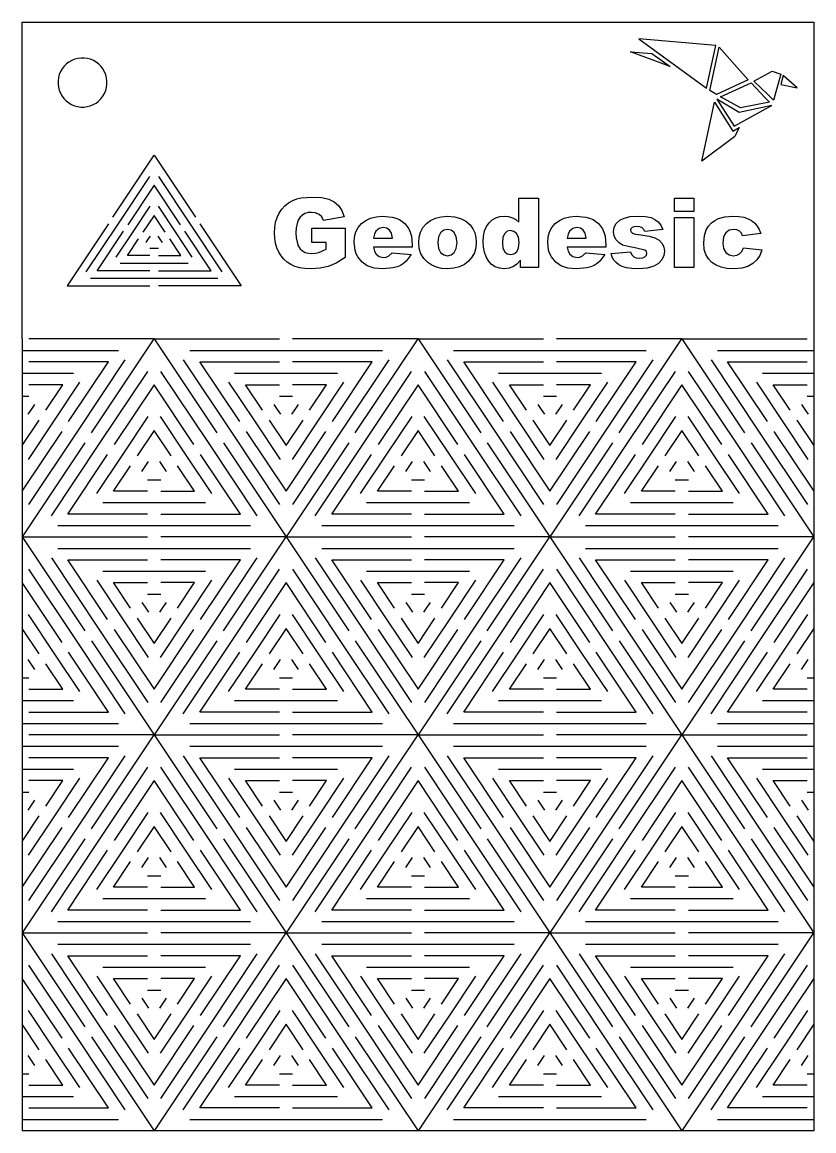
# Model space of a CAD drawing. Extents: x -52 to 52, y -73 to 73.
import ezdxf

# ---------------------------------------------------------------- set-up
doc = ezdxf.new("R2010")
doc.units = 0
doc.layers.get('0').update_dxf_attribs({"linetype": 'CONTINUOUS'})

msp = doc.modelspace()

# ---------------------------------------------------------------- linework, layer by layer
for p, q in [((-52.47, 31.48), (-52.47, 73.46)), ((-52.47, 73.46), (52.47, 73.46)), ((52.47, 73.46), (52.47, 29.97)), ((39.47, 70.36), (29.27, 71.24)), ((29.27, 71.24), (38.26, 64.71)), ((33.45, 67.61), (28.16, 69.53)), ((28.16, 69.53), (30.98, 69.29)), ((30.98, 69.29), (33.45, 67.61)), ((38.26, 64.71), (39.47, 70.36)), ((38.67, 64.41), (39.92, 70.14)), ((39.92, 70.14), (42.3, 67.46)), ((-46.91, 67.62), (-47.17, 67.28)), ((-46.61, 67.92), (-46.91, 67.62)), ((-46.27, 68.17), (-46.61, 67.92)), ((-45.9, 68.38), (-46.27, 68.17)), ((-45.5, 68.54), (-45.9, 68.38)), ((-45.09, 68.65), (-45.5, 68.54)), ((-44.67, 68.71), (-45.09, 68.65)), ((-44.25, 68.7), (-44.67, 68.71)), ((-43.83, 68.65), (-44.25, 68.7)), ((-43.42, 68.54), (-43.83, 68.65)), ((-43.02, 68.37), (-43.42, 68.54)), ((-42.66, 68.16), (-43.02, 68.37)), ((-42.32, 67.9), (-42.66, 68.16)), ((-42.02, 67.59), (-42.32, 67.9)), ((-41.76, 67.26), (-42.02, 67.59)), ((-47.55, 66.52), (-47.66, 66.11)), ((-47.38, 66.91), (-47.55, 66.52)), ((-47.17, 67.28), (-47.38, 66.91)), ((-41.55, 66.89), (-41.76, 67.26)), ((-41.39, 66.49), (-41.55, 66.89)), ((-41.28, 66.08), (-41.39, 66.49)), ((42.3, 67.46), (43.76, 65.81)), ((44.53, 65.66), (46.95, 66.96)), ((46.95, 66.96), (48.12, 66.58)), ((48.12, 66.58), (47.13, 63.13)), ((48.42, 66.39), (48.12, 65.22)), ((50.27, 64.75), (48.42, 66.39)), ((-47.66, 66.11), (-47.72, 65.69)), ((-47.72, 65.69), (-47.72, 65.26)), ((-47.72, 65.26), (-47.66, 64.84)), ((-47.66, 64.84), (-47.56, 64.43)), ((-41.4, 64.4), (-41.29, 64.81)), ((-41.29, 64.81), (-41.23, 65.24)), ((-41.23, 65.66), (-41.28, 66.08)), ((-41.23, 65.24), (-41.23, 65.66)), ((43.76, 65.81), (39.56, 63.88)), ((40.11, 63.55), (44.17, 65.43)), ((44.17, 65.43), (46.02, 63.44)), ((46.36, 63.87), (44.53, 65.66)), ((48.12, 65.22), (50.27, 64.75)), ((-47.56, 64.43), (-47.39, 64.04)), ((-47.39, 64.04), (-47.18, 63.67)), ((-47.18, 63.67), (-46.93, 63.33)), ((-46.93, 63.33), (-46.63, 63.03)), ((-42.34, 63.01), (-42.04, 63.31)), ((-42.04, 63.31), (-41.78, 63.65)), ((-41.78, 63.65), (-41.56, 64.01)), ((-41.56, 64.01), (-41.4, 64.4)), ((39.56, 63.88), (38.67, 64.41)), ((42.57, 61.48), (39.6, 63.24)), ((39.6, 63.24), (41.9, 59.67)), ((42.76, 62.1), (40.11, 63.55)), ((46.02, 63.44), (46.6, 62.87)), ((47.13, 63.13), (46.36, 63.87)), ((-46.63, 63.03), (-46.29, 62.77)), ((-46.29, 62.77), (-45.92, 62.55)), ((-45.92, 62.55), (-45.53, 62.39)), ((-45.53, 62.39), (-45.12, 62.28)), ((-45.12, 62.28), (-44.7, 62.22)), ((-44.7, 62.22), (-44.27, 62.22)), ((-44.27, 62.22), (-43.85, 62.27)), ((-43.85, 62.27), (-43.44, 62.38)), ((-43.44, 62.38), (-43.05, 62.54)), ((-43.05, 62.54), (-42.68, 62.75)), ((-42.68, 62.75), (-42.34, 63.01)), ((37.61, 55.04), (39.32, 62.86)), ((39.32, 62.86), (41.74, 59.03)), ((41.9, 59.67), (46.66, 62.27)), ((46.92, 62.43), (42.57, 61.48)), ((46.6, 62.87), (42.76, 62.1)), ((46.66, 62.27), (46.92, 62.43)), ((41.74, 59.03), (42.56, 59.5)), ((42.56, 59.5), (42.01, 58.29)), ((42.01, 58.29), (37.61, 55.04)), ((-40.46, 47.62), (-34.98, 55.84)), ((-34.98, 55.84), (-29.5, 47.62)), ((-39.75, 46.69), (-35.54, 53.01)), ((-34.42, 53.01), (-30.21, 46.69)), ((-34.98, 51.85), (-38.46, 46.62)), ((-31.5, 46.62), (-34.98, 51.85)), ((-16.59, 49.84), (-16.08, 50.03)), ((-16.08, 50.03), (-15.5, 50.17)), ((-15.5, 50.17), (-14.08, 50.28)), ((-14.08, 50.28), (-12.75, 50.21)), ((-12.75, 50.21), (-11.8, 50.01)), ((-11.8, 50.01), (-11.11, 49.65)), ((13.38, 46.94), (13.38, 50.12)), ((13.38, 50.12), (15.96, 50.12)), ((15.96, 50.12), (15.96, 40.94)), ((34, 50.12), (36.55, 50.12)), ((34, 48.39), (34, 50.12)), ((36.55, 50.12), (36.55, 48.39)), ((-37.75, 45.69), (-35.5, 49.06)), ((-34.46, 49.06), (-32.21, 45.69)), ((-18.41, 48.15), (-18.06, 48.67)), ((-18.06, 48.67), (-17.64, 49.13)), ((-17.64, 49.13), (-17.15, 49.51)), ((-17.15, 49.51), (-16.59, 49.84)), ((-11.11, 49.65), (-10.55, 49.15)), ((-10.55, 49.15), (-10.11, 48.49)), ((-10.11, 48.49), (-9.8, 47.68)), ((-34.98, 47.85), (-36.46, 45.62)), ((-33.5, 45.62), (-34.98, 47.85)), ((-18.87, 46.94), (-18.68, 47.57)), ((-18.68, 47.57), (-18.41, 48.15)), ((-15.87, 47.24), (-16.04, 46.78)), ((-15.63, 47.62), (-15.87, 47.24)), ((-15.33, 47.9), (-15.63, 47.62)), ((-14.98, 48.1), (-15.33, 47.9)), ((-14.58, 48.22), (-14.98, 48.1)), ((-14.14, 48.26), (-14.58, 48.22)), ((-13.57, 48.2), (-14.14, 48.26)), ((-13.11, 47.99), (-13.57, 48.2)), ((-12.76, 47.65), (-13.11, 47.99)), ((-12.54, 47.19), (-12.76, 47.65)), ((-9.8, 47.68), (-12.54, 47.19)), ((-7.48, 46.78), (-6.93, 47.2)), ((-6.93, 47.2), (-6.29, 47.5)), ((-6.29, 47.5), (-5.55, 47.68)), ((-5.55, 47.68), (-4.72, 47.74)), ((-4.72, 47.74), (-3.44, 47.64)), ((-3.44, 47.64), (-2.92, 47.5)), ((-2.92, 47.5), (-2.46, 47.31)), ((-2.46, 47.31), (-1.74, 46.78)), ((1.11, 46.76), (1.67, 47.19)), ((1.67, 47.19), (2.32, 47.5)), ((2.32, 47.5), (3.06, 47.68)), ((3.06, 47.68), (3.89, 47.74)), ((3.89, 47.74), (4.83, 47.67)), ((4.83, 47.67), (5.64, 47.45)), ((5.64, 47.45), (6.34, 47.09)), ((6.34, 47.09), (6.91, 46.59)), ((9.43, 46.87), (9.85, 47.25)), ((9.85, 47.25), (10.33, 47.53)), ((10.33, 47.53), (10.86, 47.69)), ((10.86, 47.69), (11.44, 47.74)), ((11.44, 47.74), (12.01, 47.69)), ((12.01, 47.69), (12.52, 47.54)), ((12.52, 47.54), (12.98, 47.29)), ((12.98, 47.29), (13.38, 46.94)), ((18.19, 46.78), (18.74, 47.2)), ((18.74, 47.2), (19.38, 47.5)), ((19.38, 47.5), (20.12, 47.68)), ((20.12, 47.68), (20.95, 47.74)), ((20.95, 47.74), (22.23, 47.64)), ((22.23, 47.64), (22.75, 47.5)), ((22.75, 47.5), (23.21, 47.31)), ((23.21, 47.31), (23.93, 46.78)), ((26.28, 46.8), (26.74, 47.21)), ((26.74, 47.21), (27.33, 47.51)), ((27.33, 47.51), (28.12, 47.69)), ((28.12, 47.69), (29.13, 47.74)), ((29.13, 47.74), (30.17, 47.7)), ((30.17, 47.7), (30.89, 47.56)), ((30.89, 47.56), (31.41, 47.33)), ((31.41, 47.33), (31.83, 47)), ((36.55, 48.39), (34, 48.39)), ((34, 47.59), (36.55, 47.59)), ((34, 40.94), (34, 47.59)), ((36.55, 47.59), (36.55, 40.94)), ((38.92, 46.85), (39.37, 47.19)), ((39.37, 47.19), (39.84, 47.44)), ((39.84, 47.44), (40.69, 47.67)), ((40.69, 47.67), (41.75, 47.74)), ((41.75, 47.74), (42.51, 47.71)), ((42.51, 47.71), (43.18, 47.6)), ((43.18, 47.6), (43.76, 47.42)), ((43.76, 47.42), (44.23, 47.16)), ((44.23, 47.16), (44.63, 46.84)), ((-41.04, 46.75), (-46.52, 38.53)), ((-43.97, 40.37), (-39.75, 46.69)), ((-42.53, 40.53), (-39.04, 45.75)), ((-40, 42.31), (-37.75, 45.69)), ((-32.21, 45.69), (-29.96, 42.31)), ((-27.44, 40.53), (-30.92, 45.75)), ((-30.21, 46.69), (-25.99, 40.37)), ((-28.92, 46.75), (-23.44, 38.53)), ((-19.03, 45.53), (-18.99, 46.26)), ((-18.99, 46.26), (-18.87, 46.94)), ((-16.15, 46.22), (-16.18, 45.56)), ((-16.18, 45.56), (-16.15, 44.87)), ((-16.04, 46.78), (-16.15, 46.22)), ((-14.06, 44.27), (-14.06, 46.18)), ((-14.06, 46.18), (-9.67, 46.18)), ((-9.67, 46.18), (-9.67, 42.26)), ((-8.42, 45), (-8.23, 45.67)), ((-8.23, 45.67), (-7.92, 46.26)), ((-7.92, 46.26), (-7.48, 46.78)), ((-5.58, 45.75), (-5.77, 45.38)), ((-5.16, 46.11), (-5.58, 45.75)), ((-4.61, 46.23), (-5.16, 46.11)), ((-4.14, 46.15), (-4.61, 46.23)), ((-3.76, 45.92), (-4.14, 46.15)), ((-3.5, 45.49), (-3.76, 45.92)), ((-1.74, 46.78), (-1.21, 46.06)), ((-1.21, 46.06), (-1.02, 45.62)), ((-1.02, 45.62), (-0.88, 45.12)), ((0.15, 44.98), (0.34, 45.64)), ((0.34, 45.64), (0.66, 46.23)), ((0.66, 46.23), (1.11, 46.76)), ((3, 45.56), (2.73, 45.02)), ((3.42, 45.88), (3, 45.56)), ((3.93, 45.99), (3.42, 45.88)), ((4.41, 45.88), (3.93, 45.99)), ((4.81, 45.57), (4.41, 45.88)), ((5.08, 45.03), (4.81, 45.57)), ((6.91, 46.59), (7.27, 46.09)), ((7.27, 46.09), (7.52, 45.54)), ((8.69, 45.12), (8.83, 45.8)), ((8.83, 45.8), (9.08, 46.38)), ((9.08, 46.38), (9.43, 46.87)), ((11.82, 45.75), (11.49, 45.47)), ((12.23, 45.84), (11.82, 45.75)), ((12.69, 45.74), (12.23, 45.84)), ((13.07, 45.45), (12.69, 45.74)), ((17.25, 45), (17.44, 45.67)), ((17.44, 45.67), (17.75, 46.26)), ((17.75, 46.26), (18.19, 46.78)), ((20.09, 45.75), (19.9, 45.38)), ((20.51, 46.11), (20.09, 45.75)), ((21.06, 46.23), (20.51, 46.11)), ((21.53, 46.15), (21.06, 46.23)), ((21.91, 45.92), (21.53, 46.15)), ((22.17, 45.49), (21.91, 45.92)), ((23.93, 46.78), (24.46, 46.06)), ((24.46, 46.06), (24.65, 45.62)), ((24.65, 45.62), (24.79, 45.12)), ((25.9, 45.67), (25.99, 46.28)), ((25.99, 45.1), (25.9, 45.67)), ((25.99, 46.28), (26.28, 46.8)), ((28.23, 46.07), (28.18, 45.87)), ((28.18, 45.87), (28.24, 45.66)), ((28.38, 46.24), (28.23, 46.07)), ((28.24, 45.66), (28.43, 45.5)), ((28.63, 46.36), (28.38, 46.24)), ((29.01, 46.4), (28.63, 46.36)), ((29.4, 46.35), (29.01, 46.4)), ((29.73, 46.2), (29.4, 46.35)), ((29.92, 46), (29.73, 46.2)), ((30.05, 45.73), (29.92, 46)), ((32.46, 45.97), (30.05, 45.73)), ((31.83, 47), (32.18, 46.55)), ((32.18, 46.55), (32.46, 45.97)), ((37.96, 45.18), (38.22, 45.95)), ((38.22, 45.95), (38.52, 46.42)), ((38.52, 46.42), (38.92, 46.85)), ((41.25, 45.88), (40.8, 45.54)), ((41.82, 46), (41.25, 45.88)), ((42.27, 45.94), (41.82, 46)), ((42.62, 45.78), (42.27, 45.94)), ((42.87, 45.51), (42.62, 45.78)), ((44.63, 46.84), (44.96, 46.44)), ((44.96, 46.44), (45.23, 45.98)), ((45.23, 45.98), (45.43, 45.46)), ((-38.53, 42.53), (-37.04, 44.75)), ((-36.04, 44.25), (-35.75, 44.69)), ((-35.75, 44.69), (-35.46, 45.12)), ((-34.5, 45.12), (-34.21, 44.69)), ((-34.21, 44.69), (-33.92, 44.25)), ((-31.43, 42.53), (-32.92, 44.75)), ((-18.99, 44.84), (-19.03, 45.53)), ((-18.88, 44.19), (-18.99, 44.84)), ((-18.71, 43.57), (-18.88, 44.19)), ((-16.15, 44.87), (-16.04, 44.29)), ((-16.04, 44.29), (-15.87, 43.81)), ((-12.16, 44.27), (-14.06, 44.27)), ((-12.16, 43.4), (-12.16, 44.27)), ((-8.48, 44.26), (-8.42, 45)), ((-8.35, 43.23), (-8.48, 44.26)), ((-5.77, 45.38), (-5.88, 44.86)), ((-5.88, 44.86), (-3.37, 44.86)), ((-3.37, 44.86), (-3.5, 45.49)), ((-0.88, 45.12), (-0.77, 43.92)), ((0.09, 44.25), (0.15, 44.98)), ((0.16, 43.47), (0.09, 44.25)), ((2.73, 45.02), (2.64, 44.26)), ((2.64, 44.26), (2.73, 43.48)), ((5.17, 44.28), (5.08, 45.03)), ((5.08, 43.48), (5.17, 44.28)), ((7.52, 45.54), (7.68, 44.94)), ((7.73, 44.29), (7.66, 43.55)), ((7.68, 44.94), (7.73, 44.29)), ((8.64, 44.34), (8.69, 45.12)), ((8.68, 43.63), (8.64, 44.34)), ((11.26, 44.98), (11.19, 44.23)), ((11.19, 44.23), (11.26, 43.52)), ((11.49, 45.47), (11.26, 44.98)), ((13.32, 44.97), (13.07, 45.45)), ((13.4, 44.29), (13.32, 44.97)), ((13.32, 43.54), (13.4, 44.29)), ((17.19, 44.26), (17.25, 45)), ((17.32, 43.23), (17.19, 44.26)), ((19.9, 45.38), (19.79, 44.86)), ((19.79, 44.86), (22.3, 44.86)), ((22.3, 44.86), (22.17, 45.49)), ((24.79, 45.12), (24.9, 43.92)), ((26.25, 44.6), (25.99, 45.1)), ((26.65, 44.2), (26.25, 44.6)), ((27.12, 43.93), (26.65, 44.2)), ((28.43, 45.5), (28.83, 45.38)), ((28.83, 45.38), (29.52, 45.28)), ((29.52, 45.28), (30.63, 45.11)), ((30.63, 45.11), (31.41, 44.88)), ((31.41, 44.88), (31.96, 44.57)), ((31.96, 44.57), (32.36, 44.15)), ((32.36, 44.15), (32.61, 43.65)), ((37.87, 44.24), (37.96, 45.18)), ((37.94, 43.35), (37.87, 44.24)), ((40.5, 44.97), (40.41, 44.17)), ((40.41, 44.17), (40.5, 43.45)), ((40.63, 45.29), (40.5, 44.97)), ((40.8, 45.54), (40.63, 45.29)), ((43.03, 45.14), (42.87, 45.51)), ((45.43, 45.46), (43.03, 45.14)), ((-35.56, 43.53), (-34.98, 43.53)), ((-34.98, 43.53), (-34.4, 43.53)), ((-18.46, 43), (-18.71, 43.57)), ((-18.15, 42.49), (-18.46, 43)), ((-15.87, 43.81), (-15.62, 43.43)), ((-15.62, 43.43), (-15.31, 43.16)), ((-15.31, 43.16), (-14.95, 42.96)), ((-14.95, 42.96), (-14.53, 42.84)), ((-14.53, 42.84), (-14.06, 42.8)), ((-14.06, 42.8), (-13.59, 42.83)), ((-13.59, 42.83), (-13.15, 42.93)), ((-13.15, 42.93), (-12.16, 43.4)), ((-8.2, 42.77), (-8.35, 43.23)), ((-7.98, 42.35), (-8.2, 42.77)), ((-0.77, 43.64), (-5.88, 43.64)), ((-5.88, 43.64), (-5.77, 43.1)), ((-5.77, 43.1), (-5.55, 42.72)), ((-5.55, 42.72), (-5.13, 42.4)), ((-3.87, 42.48), (-3.43, 42.9)), ((-3.43, 42.9), (-0.92, 42.66)), ((-0.92, 42.66), (-1.55, 41.8)), ((-0.77, 43.92), (-0.77, 43.64)), ((0.39, 42.77), (0.16, 43.47)), ((0.77, 42.15), (0.39, 42.77)), ((2.73, 43.48), (3, 42.94)), ((3, 42.94), (3.41, 42.62)), ((3.41, 42.62), (3.91, 42.51)), ((3.91, 42.51), (4.41, 42.62)), ((4.41, 42.62), (4.81, 42.93)), ((4.81, 42.93), (5.08, 43.48)), ((7.47, 42.89), (7.15, 42.3)), ((7.66, 43.55), (7.47, 42.89)), ((8.81, 42.97), (8.68, 43.63)), ((9.04, 42.37), (8.81, 42.97)), ((11.26, 43.52), (11.5, 43.04)), ((11.5, 43.04), (11.84, 42.75)), ((11.84, 42.75), (12.26, 42.66)), ((12.26, 42.66), (12.71, 42.75)), ((12.71, 42.75), (13.08, 43.04)), ((13.08, 43.04), (13.32, 43.54)), ((17.47, 42.77), (17.32, 43.23)), ((17.69, 42.35), (17.47, 42.77)), ((24.9, 43.64), (19.79, 43.64)), ((19.79, 43.64), (19.9, 43.1)), ((19.9, 43.1), (20.12, 42.72)), ((20.12, 42.72), (20.54, 42.4)), ((21.8, 42.48), (22.24, 42.9)), ((22.24, 42.9), (24.75, 42.66)), ((24.75, 42.66), (24.12, 41.8)), ((24.9, 43.92), (24.9, 43.64)), ((25.62, 42.79), (28.15, 43.03)), ((25.76, 42.34), (25.62, 42.79)), ((27.84, 43.72), (27.12, 43.93)), ((28.97, 43.5), (27.84, 43.72)), ((28.15, 43.03), (28.34, 42.64)), ((28.34, 42.64), (28.59, 42.38)), ((30.06, 43.24), (28.97, 43.5)), ((30.28, 43.06), (30.06, 43.24)), ((30.35, 42.81), (30.28, 43.06)), ((30.3, 42.59), (30.35, 42.81)), ((32.69, 43.1), (32.6, 42.53)), ((32.61, 43.65), (32.69, 43.1)), ((38.16, 42.66), (37.94, 43.35)), ((38.5, 42.11), (38.16, 42.66)), ((40.5, 43.45), (40.8, 42.93)), ((40.8, 42.93), (41.24, 42.61)), ((42.25, 42.57), (42.63, 42.76)), ((42.63, 42.76), (42.93, 43.08)), ((42.93, 43.08), (43.14, 43.55)), ((43.14, 43.55), (45.56, 43.27)), ((45.56, 43.27), (45.3, 42.56)), ((-39.48, 41.53), (-34.98, 41.53)), ((-35.56, 42.53), (-38.53, 42.53)), ((-34.98, 41.53), (-30.48, 41.53)), ((-34.4, 42.53), (-31.43, 42.53)), ((-17.78, 42.04), (-18.15, 42.49)), ((-17.35, 41.66), (-17.78, 42.04)), ((-16.86, 41.34), (-17.35, 41.66)), ((-16.31, 41.1), (-16.86, 41.34)), ((-10.86, 41.54), (-11.9, 41.1)), ((-9.67, 42.26), (-10.86, 41.54)), ((-7.42, 41.65), (-7.98, 42.35)), ((-6.72, 41.16), (-7.42, 41.65)), ((-5.83, 40.88), (-6.72, 41.16)), ((-5.13, 42.4), (-4.59, 42.29)), ((-4.59, 42.29), (-4.22, 42.34)), ((-4.22, 42.34), (-3.87, 42.48)), ((-2.31, 41.23), (-2.76, 41.04)), ((-1.92, 41.48), (-2.31, 41.23)), ((-1.55, 41.8), (-1.92, 41.48)), ((1.3, 41.61), (0.77, 42.15)), ((1.83, 41.25), (1.3, 41.61)), ((2.44, 40.99), (1.83, 41.25)), ((6.15, 41.34), (5.5, 41.04)), ((6.71, 41.77), (6.15, 41.34)), ((7.15, 42.3), (6.71, 41.77)), ((9.35, 41.82), (9.04, 42.37)), ((9.75, 41.37), (9.35, 41.82)), ((10.23, 41.05), (9.75, 41.37)), ((13.09, 41.4), (12.66, 41.08)), ((13.57, 41.93), (13.09, 41.4)), ((13.57, 40.94), (13.57, 41.93)), ((18.25, 41.65), (17.69, 42.35)), ((18.95, 41.16), (18.25, 41.65)), ((19.85, 40.88), (18.95, 41.16)), ((20.54, 42.4), (21.08, 42.29)), ((21.08, 42.29), (21.45, 42.34)), ((21.45, 42.34), (21.8, 42.48)), ((23.36, 41.23), (22.91, 41.04)), ((23.75, 41.48), (23.36, 41.23)), ((24.12, 41.8), (23.75, 41.48)), ((25.98, 41.94), (25.76, 42.34)), ((26.26, 41.6), (25.98, 41.94)), ((26.61, 41.31), (26.26, 41.6)), ((27.06, 41.08), (26.61, 41.31)), ((28.59, 42.38), (28.92, 42.24)), ((28.92, 42.24), (29.34, 42.19)), ((29.34, 42.19), (29.79, 42.24)), ((29.79, 42.24), (30.13, 42.41)), ((30.13, 42.41), (30.3, 42.59)), ((31.89, 41.49), (31.25, 41.11)), ((32.34, 41.98), (31.89, 41.49)), ((32.6, 42.53), (32.34, 41.98)), ((38.95, 41.63), (38.5, 42.11)), ((39.51, 41.25), (38.95, 41.63)), ((40.17, 40.99), (39.51, 41.25)), ((41.24, 42.61), (41.79, 42.5)), ((41.79, 42.5), (42.25, 42.57)), ((44.38, 41.47), (43.74, 41.1)), ((44.9, 41.96), (44.38, 41.47)), ((45.3, 42.56), (44.9, 41.96)), ((-35.56, 40.53), (-42.53, 40.53)), ((-34.4, 40.53), (-27.44, 40.53)), ((-15.68, 40.92), (-16.31, 41.1)), ((-14.98, 40.82), (-15.68, 40.92)), ((-14.2, 40.79), (-14.98, 40.82)), ((-12.96, 40.86), (-14.2, 40.79)), ((-11.9, 41.1), (-12.96, 40.86)), ((-4.64, 40.79), (-5.83, 40.88)), ((-3.3, 40.9), (-4.64, 40.79)), ((-2.76, 41.04), (-3.3, 40.9)), ((3.13, 40.84), (2.44, 40.99)), ((3.89, 40.79), (3.13, 40.84)), ((4.74, 40.85), (3.89, 40.79)), ((5.5, 41.04), (4.74, 40.85)), ((10.79, 40.86), (10.23, 41.05)), ((11.43, 40.79), (10.79, 40.86)), ((12.07, 40.86), (11.43, 40.79)), ((12.66, 41.08), (12.07, 40.86)), ((15.96, 40.94), (13.57, 40.94)), ((21.03, 40.79), (19.85, 40.88)), ((22.37, 40.9), (21.03, 40.79)), ((22.91, 41.04), (22.37, 40.9)), ((27.65, 40.92), (27.06, 41.08)), ((28.36, 40.82), (27.65, 40.92)), ((29.21, 40.79), (28.36, 40.82)), ((30.36, 40.87), (29.21, 40.79)), ((31.25, 41.11), (30.36, 40.87)), ((36.55, 40.94), (34, 40.94)), ((40.96, 40.84), (40.17, 40.99)), ((41.93, 40.79), (40.96, 40.84)), ((42.93, 40.87), (41.93, 40.79)), ((43.74, 41.1), (42.93, 40.87)), ((-46.52, 38.53), (-35.56, 38.53)), ((-43.41, 39.53), (-34.98, 39.53)), ((-34.98, 39.53), (-26.55, 39.53)), ((-23.44, 38.53), (-34.4, 38.53)), ((-52.47, 31.48), (-52.47, -47.23)), ((-34.98, 31.48), (-51.6, 31.48)), ((-43.29, 19.02), (-34.98, 31.48)), ((-34.98, 31.48), (-26.67, 19.02)), ((-34.98, 31.48), (-18.37, 31.48)), ((0, 31.48), (-16.62, 31.48)), ((-8.31, 19.02), (0, 31.48)), ((0, 31.48), (8.31, 19.02)), ((0, 31.48), (16.62, 31.48)), ((34.98, 31.48), (18.37, 31.48)), ((26.67, 19.02), (34.98, 31.48)), ((34.98, 31.48), (43.29, 19.02)), ((34.98, 31.48), (51.6, 31.48)), ((-52.47, 29.97), (-39.71, 29.97)), ((-30.26, 29.97), (-17.49, 29.97)), ((-17.49, 29.97), (-4.72, 29.97)), ((4.72, 29.97), (17.49, 29.97)), ((17.49, 29.97), (30.26, 29.97)), ((39.7, 29.97), (52.47, 29.97)), ((52.47, 29.97), (52.47, 26.94)), ((-41.04, 28.45), (-51.6, 28.45)), ((-46.32, 20.54), (-41.04, 28.45)), ((-38.86, 28.7), (-45.24, 19.12)), ((-31.11, 28.7), (-24.72, 19.12)), ((-28.92, 28.45), (-18.37, 28.45)), ((-23.64, 20.54), (-28.92, 28.45)), ((-6.06, 28.45), (-16.62, 28.45)), ((-11.34, 20.54), (-6.06, 28.45)), ((-3.88, 28.7), (-10.26, 19.12)), ((3.88, 28.7), (10.26, 19.12)), ((6.06, 28.45), (16.62, 28.45)), ((11.34, 20.54), (6.06, 28.45)), ((28.92, 28.45), (18.37, 28.45)), ((23.64, 20.54), (28.92, 28.45)), ((31.11, 28.7), (24.72, 19.12)), ((38.86, 28.7), (45.24, 19.12)), ((46.32, 20.54), (41.04, 28.45)), ((41.04, 28.45), (51.6, 28.45)), ((-52.47, 26.94), (-45.65, 26.94)), ((-42.21, 17.61), (-35.83, 27.18)), ((-34.14, 27.18), (-27.75, 17.61)), ((-24.31, 26.94), (-17.49, 26.94)), ((-17.49, 26.94), (-10.67, 26.94)), ((-7.23, 17.61), (-0.85, 27.18)), ((0.85, 27.18), (7.23, 17.61)), ((10.67, 26.94), (17.49, 26.94)), ((17.49, 26.94), (24.31, 26.94)), ((27.75, 17.61), (34.14, 27.18)), ((35.83, 27.18), (42.21, 17.61)), ((45.65, 26.94), (52.47, 26.94)), ((52.47, 26.94), (52.47, 23.91)), ((-47.1, 25.42), (-51.6, 25.42)), ((-49.35, 22.05), (-47.1, 25.42)), ((-44.86, 25.75), (-48.27, 20.64)), ((-34.98, 25.42), (-40.26, 17.51)), ((-29.7, 17.51), (-34.98, 25.42)), ((-25.1, 25.75), (-21.69, 20.64)), ((-20.62, 22.05), (-22.86, 25.42)), ((-22.86, 25.42), (-18.37, 25.42)), ((-12.12, 25.42), (-16.62, 25.42)), ((-14.37, 22.05), (-12.12, 25.42)), ((-9.88, 25.75), (-13.29, 20.64)), ((0, 25.42), (-5.28, 17.51)), ((5.28, 17.51), (0, 25.42)), ((9.88, 25.75), (13.29, 20.64)), ((12.12, 25.42), (16.62, 25.42)), ((14.37, 22.05), (12.12, 25.42)), ((22.86, 25.42), (18.37, 25.42)), ((20.61, 22.05), (22.86, 25.42)), ((25.1, 25.75), (21.69, 20.64)), ((34.98, 25.42), (29.7, 17.51)), ((40.26, 17.51), (34.98, 25.42)), ((44.86, 25.75), (48.27, 20.64)), ((47.1, 25.42), (51.6, 25.42)), ((49.35, 22.05), (47.1, 25.42)), ((-52.47, 23.91), (-51.6, 23.91)), ((-18.37, 23.91), (-17.49, 23.91)), ((-17.49, 23.91), (-16.62, 23.91)), ((16.62, 23.91), (17.49, 23.91)), ((17.49, 23.91), (18.37, 23.91)), ((51.6, 23.91), (52.47, 23.91)), ((52.47, 23.91), (52.47, 17.37)), ((-51.3, 22.15), (-51.74, 21.5)), ((-50.86, 22.81), (-51.3, 22.15)), ((-19.1, 22.81), (-18.66, 22.15)), ((-18.66, 22.15), (-18.23, 21.5)), ((-16.32, 22.15), (-16.76, 21.5)), ((-15.88, 22.81), (-16.32, 22.15)), ((15.88, 22.81), (16.32, 22.15)), ((16.32, 22.15), (16.76, 21.5)), ((18.66, 22.15), (18.23, 21.5)), ((19.1, 22.81), (18.66, 22.15)), ((50.86, 22.81), (51.3, 22.15)), ((51.3, 22.15), (51.74, 21.5)), ((-52.47, 17.37), (-50.22, 20.74)), ((-48.27, 20.64), (-51.68, 15.52)), ((-39.18, 16.09), (-35.77, 21.21)), ((-34.19, 21.21), (-30.78, 16.09)), ((-21.69, 20.64), (-18.28, 15.52)), ((-19.74, 20.74), (-17.49, 17.37)), ((-17.49, 17.37), (-15.24, 20.74)), ((-13.29, 20.64), (-16.7, 15.52)), ((-4.2, 16.09), (-0.79, 21.21)), ((0.79, 21.21), (4.2, 16.09)), ((13.29, 20.64), (16.7, 15.52)), ((15.24, 20.74), (17.49, 17.37)), ((17.49, 17.37), (19.74, 20.74)), ((21.69, 20.64), (18.28, 15.52)), ((30.78, 16.09), (34.19, 21.21)), ((35.77, 21.21), (39.18, 16.09)), ((48.27, 20.64), (51.68, 15.52)), ((50.22, 20.74), (52.47, 17.37)), ((-52.47, 11.31), (-47.19, 19.22)), ((-45.24, 19.12), (-51.63, 9.55)), ((-34.98, 19.37), (-37.23, 15.99)), ((-32.73, 15.99), (-34.98, 19.37)), ((-24.72, 19.12), (-18.34, 9.55)), ((-22.77, 19.22), (-17.49, 11.31)), ((-17.49, 11.31), (-12.21, 19.22)), ((-10.26, 19.12), (-16.64, 9.55)), ((0, 19.37), (-2.25, 15.99)), ((2.25, 15.99), (0, 19.37)), ((10.26, 19.12), (16.64, 9.55)), ((12.21, 19.22), (17.49, 11.31)), ((17.49, 11.31), (22.77, 19.22)), ((24.72, 19.12), (18.34, 9.55)), ((34.98, 19.37), (32.73, 15.99)), ((37.23, 15.99), (34.98, 19.37)), ((45.24, 19.12), (51.63, 9.55)), ((47.19, 19.22), (52.47, 11.31)), ((-44.17, 17.71), (-52.47, 5.25)), ((-25.8, 17.71), (-17.49, 5.25)), ((-9.18, 17.71), (-17.49, 5.25)), ((9.18, 17.71), (17.49, 5.25)), ((25.8, 17.71), (17.49, 5.25)), ((44.16, 17.71), (52.47, 5.25)), ((-48.6, 8.03), (-42.21, 17.61)), ((-46.41, 8.28), (-41.14, 16.19)), ((-23.55, 8.28), (-28.83, 16.19)), ((-27.75, 17.61), (-21.37, 8.03)), ((-13.62, 8.03), (-7.23, 17.61)), ((-11.43, 8.28), (-6.15, 16.19)), ((11.43, 8.28), (6.15, 16.19)), ((7.23, 17.61), (13.61, 8.03)), ((21.37, 8.03), (27.75, 17.61)), ((23.55, 8.28), (28.83, 16.19)), ((46.41, 8.28), (41.14, 16.19)), ((42.21, 17.61), (48.6, 8.03)), ((52.47, 17.37), (52.47, 11.31)), ((-42.59, 10.98), (-39.18, 16.09)), ((-36.15, 14.58), (-35.72, 15.23)), ((-34.25, 15.23), (-33.81, 14.58)), ((-30.78, 16.09), (-27.37, 10.98)), ((-7.61, 10.98), (-4.2, 16.09)), ((-1.17, 14.58), (-0.73, 15.23)), ((0.73, 15.23), (1.17, 14.58)), ((4.2, 16.09), (7.61, 10.98)), ((27.37, 10.98), (30.78, 16.09)), ((33.81, 14.58), (34.25, 15.23)), ((35.72, 15.23), (36.15, 14.58)), ((39.18, 16.09), (42.59, 10.98)), ((-40.36, 11.31), (-38.11, 14.68)), ((-36.59, 13.92), (-36.15, 14.58)), ((-33.81, 14.58), (-33.37, 13.92)), ((-29.61, 11.31), (-31.86, 14.68)), ((-5.37, 11.31), (-3.12, 14.68)), ((-1.61, 13.92), (-1.17, 14.58)), ((1.17, 14.58), (1.61, 13.92)), ((5.37, 11.31), (3.12, 14.68)), ((29.61, 11.31), (31.86, 14.68)), ((33.37, 13.92), (33.81, 14.58)), ((36.15, 14.58), (36.59, 13.92)), ((40.35, 11.31), (38.11, 14.68)), ((-35.86, 12.82), (-34.98, 12.82)), ((-34.98, 12.82), (-34.11, 12.82)), ((-0.87, 12.82), (0, 12.82)), ((0, 12.82), (0.87, 12.82)), ((34.11, 12.82), (34.98, 12.82)), ((34.98, 12.82), (35.86, 12.82)), ((-35.86, 11.31), (-40.36, 11.31)), ((-34.11, 11.31), (-29.61, 11.31)), ((-0.87, 11.31), (-5.37, 11.31)), ((0.87, 11.31), (5.37, 11.31)), ((34.11, 11.31), (29.61, 11.31)), ((35.86, 11.31), (40.35, 11.31)), ((52.47, 11.31), (52.47, 5.25)), ((-41.8, 9.79), (-34.98, 9.79)), ((-34.98, 9.79), (-28.16, 9.79)), ((-6.82, 9.79), (0, 9.79)), ((0, 9.79), (6.82, 9.79)), ((28.16, 9.79), (34.98, 9.79)), ((34.98, 9.79), (41.8, 9.79)), ((-35.86, 8.28), (-46.41, 8.28)), ((-34.11, 8.28), (-23.55, 8.28)), ((-0.87, 8.28), (-11.43, 8.28)), ((0.87, 8.28), (11.43, 8.28)), ((34.11, 8.28), (23.55, 8.28)), ((35.86, 8.28), (46.41, 8.28)), ((-47.75, 6.76), (-34.98, 6.76)), ((-34.98, 6.76), (-22.21, 6.76)), ((-12.77, 6.76), (0, 6.76)), ((0, 6.76), (12.77, 6.76)), ((22.21, 6.76), (34.98, 6.76)), ((34.98, 6.76), (47.75, 6.76)), ((-52.47, 5.25), (-35.86, 5.25)), ((-52.47, 5.25), (-44.17, -7.22)), ((-17.49, 5.25), (-34.11, 5.25)), ((-25.8, -7.22), (-17.49, 5.25)), ((-17.49, 5.25), (-9.18, -7.22)), ((-17.49, 5.25), (-0.87, 5.25)), ((17.49, 5.25), (0.87, 5.25)), ((9.18, -7.22), (17.49, 5.25)), ((17.49, 5.25), (25.8, -7.22)), ((17.49, 5.25), (34.11, 5.25)), ((52.47, 5.25), (35.86, 5.25)), ((44.16, -7.22), (52.47, 5.25)), ((52.47, 5.25), (52.47, -47.23)), ((-47.75, 3.73), (-34.98, 3.73)), ((-34.98, 3.73), (-22.21, 3.73)), ((-12.77, 3.73), (0, 3.73)), ((0, 3.73), (12.77, 3.73)), ((22.21, 3.73), (34.98, 3.73)), ((34.98, 3.73), (47.75, 3.73)), ((-48.6, 2.46), (-42.21, -7.11)), ((-41.14, -5.7), (-46.41, 2.22)), ((-46.41, 2.22), (-35.86, 2.22)), ((-23.55, 2.22), (-34.11, 2.22)), ((-28.83, -5.7), (-23.55, 2.22)), ((-21.37, 2.46), (-27.75, -7.11)), ((-13.62, 2.46), (-7.23, -7.11)), ((-6.15, -5.7), (-11.43, 2.22)), ((-11.43, 2.22), (-0.87, 2.22)), ((11.43, 2.22), (0.87, 2.22)), ((6.15, -5.7), (11.43, 2.22)), ((13.61, 2.46), (7.23, -7.11)), ((21.37, 2.46), (27.75, -7.11)), ((23.55, 2.22), (34.11, 2.22)), ((28.83, -5.7), (23.55, 2.22)), ((46.41, 2.22), (35.86, 2.22)), ((41.14, -5.7), (46.41, 2.22)), ((48.6, 2.46), (42.21, -7.11)), ((-51.63, 0.95), (-45.24, -8.63)), ((-41.8, 0.7), (-34.98, 0.7)), ((-34.98, 0.7), (-28.16, 0.7)), ((-24.72, -8.63), (-18.34, 0.95)), ((-16.64, 0.95), (-10.26, -8.63)), ((-6.82, 0.7), (0, 0.7)), ((0, 0.7), (6.82, 0.7)), ((10.26, -8.63), (16.64, 0.95)), ((18.34, 0.95), (24.72, -8.63)), ((28.16, 0.7), (34.98, 0.7)), ((34.98, 0.7), (41.8, 0.7)), ((45.24, -8.63), (51.63, 0.95)), ((-47.19, -8.73), (-52.47, -0.81)), ((-42.59, -0.48), (-39.18, -5.6)), ((-38.11, -4.19), (-40.36, -0.81)), ((-40.36, -0.81), (-35.86, -0.81)), ((-29.61, -0.81), (-34.11, -0.81)), ((-31.86, -4.19), (-29.61, -0.81)), ((-27.37, -0.48), (-30.78, -5.6)), ((-17.49, -0.81), (-22.77, -8.73)), ((-12.21, -8.73), (-17.49, -0.81)), ((-7.61, -0.48), (-4.2, -5.6)), ((-5.37, -0.81), (-0.87, -0.81)), ((-3.12, -4.19), (-5.37, -0.81)), ((5.37, -0.81), (0.87, -0.81)), ((3.12, -4.19), (5.37, -0.81)), ((7.61, -0.48), (4.2, -5.6)), ((17.49, -0.81), (12.21, -8.73)), ((22.77, -8.73), (17.49, -0.81)), ((27.37, -0.48), (30.78, -5.6)), ((31.86, -4.19), (29.61, -0.81)), ((29.61, -0.81), (34.11, -0.81)), ((40.35, -0.81), (35.86, -0.81)), ((38.11, -4.19), (40.35, -0.81)), ((42.59, -0.48), (39.18, -5.6)), ((52.47, -0.81), (47.19, -8.73)), ((-35.86, -2.33), (-34.98, -2.33)), ((-34.98, -2.33), (-34.11, -2.33)), ((-0.87, -2.33), (0, -2.33)), ((0, -2.33), (0.87, -2.33)), ((34.11, -2.33), (34.98, -2.33)), ((34.98, -2.33), (35.86, -2.33)), ((-36.59, -3.43), (-36.15, -4.08)), ((-36.15, -4.08), (-35.72, -4.74)), ((-33.81, -4.08), (-34.25, -4.74)), ((-33.37, -3.43), (-33.81, -4.08)), ((-1.61, -3.43), (-1.17, -4.08)), ((-1.17, -4.08), (-0.73, -4.74)), ((1.17, -4.08), (0.73, -4.74)), ((1.61, -3.43), (1.17, -4.08)), ((33.37, -3.43), (33.81, -4.08)), ((33.81, -4.08), (34.25, -4.74)), ((36.15, -4.08), (35.72, -4.74)), ((36.59, -3.43), (36.15, -4.08)), ((-51.68, -5.03), (-48.27, -10.14)), ((-39.18, -5.6), (-35.77, -10.72)), ((-37.23, -5.5), (-34.98, -8.87)), ((-34.98, -8.87), (-32.73, -5.5)), ((-30.78, -5.6), (-34.19, -10.72)), ((-21.69, -10.14), (-18.28, -5.03)), ((-16.7, -5.03), (-13.29, -10.14)), ((-4.2, -5.6), (-0.79, -10.72)), ((-2.25, -5.5), (0, -8.87)), ((0, -8.87), (2.25, -5.5)), ((4.2, -5.6), (0.79, -10.72)), ((13.29, -10.14), (16.7, -5.03)), ((18.28, -5.03), (21.69, -10.14)), ((30.78, -5.6), (34.19, -10.72)), ((32.73, -5.5), (34.98, -8.87)), ((34.98, -8.87), (37.23, -5.5)), ((39.18, -5.6), (35.77, -10.72)), ((48.27, -10.14), (51.68, -5.03)), ((-50.22, -10.24), (-52.47, -6.87)), ((-42.21, -7.11), (-35.83, -16.69)), ((-40.26, -7.01), (-34.98, -14.93)), ((-34.98, -14.93), (-29.7, -7.01)), ((-27.75, -7.11), (-34.14, -16.69)), ((-17.49, -6.87), (-19.74, -10.24)), ((-15.24, -10.24), (-17.49, -6.87)), ((-7.23, -7.11), (-0.85, -16.69)), ((-5.28, -7.01), (0, -14.93)), ((0, -14.93), (5.28, -7.01)), ((7.23, -7.11), (0.85, -16.69)), ((17.49, -6.87), (15.24, -10.24)), ((19.74, -10.24), (17.49, -6.87)), ((27.75, -7.11), (34.14, -16.69)), ((29.7, -7.01), (34.98, -14.93)), ((34.98, -14.93), (40.26, -7.01)), ((42.21, -7.11), (35.83, -16.69)), ((52.47, -6.87), (50.22, -10.24)), ((-45.24, -8.63), (-38.86, -18.2)), ((-43.29, -8.53), (-34.98, -20.99)), ((-26.67, -8.53), (-34.98, -20.99)), ((-31.11, -18.2), (-24.72, -8.63)), ((-10.26, -8.63), (-3.88, -18.2)), ((-8.31, -8.53), (0, -20.99)), ((8.31, -8.53), (0, -20.99)), ((3.88, -18.2), (10.26, -8.63)), ((24.72, -8.63), (31.11, -18.2)), ((26.67, -8.53), (34.98, -20.99)), ((43.29, -8.53), (34.98, -20.99)), ((38.86, -18.2), (45.24, -8.63)), ((-48.27, -10.14), (-44.86, -15.26)), ((-41.04, -17.96), (-46.32, -10.04)), ((-28.92, -17.96), (-23.64, -10.04)), ((-25.1, -15.26), (-21.69, -10.14)), ((-13.29, -10.14), (-9.88, -15.26)), ((-6.06, -17.96), (-11.34, -10.04)), ((6.06, -17.96), (11.34, -10.04)), ((9.88, -15.26), (13.29, -10.14)), ((21.69, -10.14), (25.1, -15.26)), ((28.92, -17.96), (23.64, -10.04)), ((41.04, -17.96), (46.32, -10.04)), ((44.86, -15.26), (48.27, -10.14)), ((-51.74, -11), (-51.3, -11.66)), ((-51.3, -11.66), (-50.86, -12.31)), ((-47.1, -14.93), (-49.35, -11.56)), ((-22.86, -14.93), (-20.62, -11.56)), ((-19.1, -12.31), (-18.66, -11.66)), ((-18.66, -11.66), (-18.23, -11)), ((-16.76, -11), (-16.32, -11.66)), ((-16.32, -11.66), (-15.88, -12.31)), ((-12.12, -14.93), (-14.37, -11.56)), ((12.12, -14.93), (14.37, -11.56)), ((15.88, -12.31), (16.32, -11.66)), ((16.32, -11.66), (16.76, -11)), ((18.23, -11), (18.66, -11.66)), ((18.66, -11.66), (19.1, -12.31)), ((22.86, -14.93), (20.61, -11.56)), ((47.1, -14.93), (49.35, -11.56)), ((50.86, -12.31), (51.3, -11.66)), ((51.3, -11.66), (51.74, -11)), ((-52.47, -13.42), (-51.6, -13.42)), ((-18.37, -13.42), (-17.49, -13.42)), ((-17.49, -13.42), (-16.62, -13.42)), ((16.62, -13.42), (17.49, -13.42)), ((17.49, -13.42), (18.37, -13.42)), ((51.6, -13.42), (52.47, -13.42)), ((-51.6, -14.93), (-47.1, -14.93)), ((-18.37, -14.93), (-22.86, -14.93)), ((-16.62, -14.93), (-12.12, -14.93)), ((16.62, -14.93), (12.12, -14.93)), ((18.37, -14.93), (22.86, -14.93)), ((51.6, -14.93), (47.1, -14.93)), ((-52.47, -16.45), (-45.65, -16.45)), ((-24.31, -16.45), (-17.49, -16.45)), ((-17.49, -16.45), (-10.67, -16.45)), ((10.67, -16.45), (17.49, -16.45)), ((17.49, -16.45), (24.31, -16.45)), ((45.65, -16.45), (52.47, -16.45)), ((-51.6, -17.96), (-41.04, -17.96)), ((-18.37, -17.96), (-28.92, -17.96)), ((-16.62, -17.96), (-6.06, -17.96)), ((16.62, -17.96), (6.06, -17.96)), ((18.37, -17.96), (28.92, -17.96)), ((51.6, -17.96), (41.04, -17.96)), ((-52.47, -19.47), (-39.71, -19.47)), ((-30.26, -19.47), (-17.49, -19.47)), ((-17.49, -19.47), (-4.72, -19.47)), ((4.72, -19.47), (17.49, -19.47)), ((17.49, -19.47), (30.26, -19.47)), ((39.7, -19.47), (52.47, -19.47)), ((-34.98, -20.99), (-51.6, -20.99)), ((-43.29, -33.45), (-34.98, -20.99)), ((-34.98, -20.99), (-26.67, -33.45)), ((-34.98, -20.99), (-18.37, -20.99)), ((0, -20.99), (-16.62, -20.99)), ((-8.31, -33.45), (0, -20.99)), ((0, -20.99), (8.31, -33.45)), ((0, -20.99), (16.62, -20.99)), ((34.98, -20.99), (18.37, -20.99)), ((26.67, -33.45), (34.98, -20.99)), ((34.98, -20.99), (43.29, -33.45)), ((34.98, -20.99), (51.6, -20.99)), ((-52.47, -22.5), (-39.71, -22.5)), ((-30.26, -22.5), (-17.49, -22.5)), ((-17.49, -22.5), (-4.72, -22.5)), ((4.72, -22.5), (17.49, -22.5)), ((17.49, -22.5), (30.26, -22.5)), ((39.7, -22.5), (52.47, -22.5)), ((-41.04, -24.02), (-51.6, -24.02)), ((-46.32, -31.94), (-41.04, -24.02)), ((-38.86, -23.77), (-45.24, -33.35)), ((-31.11, -23.77), (-24.72, -33.35)), ((-23.64, -31.94), (-28.92, -24.02)), ((-28.92, -24.02), (-18.37, -24.02)), ((-6.06, -24.02), (-16.62, -24.02)), ((-11.34, -31.94), (-6.06, -24.02)), ((-3.88, -23.77), (-10.26, -33.35)), ((3.88, -23.77), (10.26, -33.35)), ((11.34, -31.94), (6.06, -24.02)), ((6.06, -24.02), (16.62, -24.02)), ((28.92, -24.02), (18.37, -24.02)), ((23.64, -31.94), (28.92, -24.02)), ((31.11, -23.77), (24.72, -33.35)), ((38.86, -23.77), (45.24, -33.35)), ((41.04, -24.02), (51.6, -24.02)), ((46.32, -31.94), (41.04, -24.02)), ((-52.47, -25.53), (-45.65, -25.53)), ((-42.21, -34.87), (-35.83, -25.29)), ((-34.14, -25.29), (-27.75, -34.87)), ((-24.31, -25.53), (-17.49, -25.53)), ((-17.49, -25.53), (-10.67, -25.53)), ((-7.23, -34.87), (-0.85, -25.29)), ((0.85, -25.29), (7.23, -34.87)), ((10.67, -25.53), (17.49, -25.53)), ((17.49, -25.53), (24.31, -25.53)), ((27.75, -34.87), (34.14, -25.29)), ((35.83, -25.29), (42.21, -34.87)), ((45.65, -25.53), (52.47, -25.53)), ((-47.1, -27.05), (-51.6, -27.05)), ((-49.35, -30.42), (-47.1, -27.05)), ((-44.86, -26.72), (-48.27, -31.84)), ((-34.98, -27.05), (-40.26, -34.97)), ((-29.7, -34.97), (-34.98, -27.05)), ((-25.1, -26.72), (-21.69, -31.84)), ((-20.62, -30.42), (-22.86, -27.05)), ((-22.86, -27.05), (-18.37, -27.05)), ((-12.12, -27.05), (-16.62, -27.05)), ((-14.37, -30.42), (-12.12, -27.05)), ((-9.88, -26.72), (-13.29, -31.84)), ((0, -27.05), (-5.28, -34.97)), ((5.28, -34.97), (0, -27.05)), ((9.88, -26.72), (13.29, -31.84)), ((12.12, -27.05), (16.62, -27.05)), ((14.37, -30.42), (12.12, -27.05)), ((22.86, -27.05), (18.37, -27.05)), ((20.61, -30.42), (22.86, -27.05)), ((25.1, -26.72), (21.69, -31.84)), ((34.98, -27.05), (29.7, -34.97)), ((40.26, -34.97), (34.98, -27.05)), ((44.86, -26.72), (48.27, -31.84)), ((47.1, -27.05), (51.6, -27.05)), ((49.35, -30.42), (47.1, -27.05)), ((-52.47, -28.56), (-51.6, -28.56)), ((-18.37, -28.56), (-17.49, -28.56)), ((-17.49, -28.56), (-16.62, -28.56)), ((16.62, -28.56), (17.49, -28.56)), ((17.49, -28.56), (18.37, -28.56)), ((51.6, -28.56), (52.47, -28.56)), ((-51.3, -30.32), (-51.74, -30.98)), ((-50.86, -29.66), (-51.3, -30.32)), ((-19.1, -29.66), (-18.66, -30.32)), ((-18.66, -30.32), (-18.23, -30.98)), ((-16.32, -30.32), (-16.76, -30.98)), ((-15.88, -29.66), (-16.32, -30.32)), ((15.88, -29.66), (16.32, -30.32)), ((16.32, -30.32), (16.76, -30.98)), ((18.66, -30.32), (18.23, -30.98)), ((19.1, -29.66), (18.66, -30.32)), ((50.86, -29.66), (51.3, -30.32)), ((51.3, -30.32), (51.74, -30.98)), ((-52.47, -35.11), (-50.22, -31.73)), ((-48.27, -31.84), (-51.68, -36.95)), ((-39.18, -36.38), (-35.77, -31.26)), ((-34.19, -31.26), (-30.78, -36.38)), ((-21.69, -31.84), (-18.28, -36.95)), ((-19.74, -31.73), (-17.49, -35.11)), ((-17.49, -35.11), (-15.24, -31.73)), ((-13.29, -31.84), (-16.7, -36.95)), ((-4.2, -36.38), (-0.79, -31.26)), ((0.79, -31.26), (4.2, -36.38)), ((13.29, -31.84), (16.7, -36.95)), ((15.24, -31.73), (17.49, -35.11)), ((17.49, -35.11), (19.74, -31.73)), ((21.69, -31.84), (18.28, -36.95)), ((30.78, -36.38), (34.19, -31.26)), ((35.77, -31.26), (39.18, -36.38)), ((48.27, -31.84), (51.68, -36.95)), ((50.22, -31.73), (52.47, -35.11)), ((-52.47, -41.17), (-47.19, -33.25)), ((-45.24, -33.35), (-51.63, -42.93)), ((-34.98, -33.11), (-37.23, -36.48)), ((-32.73, -36.48), (-34.98, -33.11)), ((-24.72, -33.35), (-18.34, -42.93)), ((-22.77, -33.25), (-17.49, -41.17)), ((-17.49, -41.17), (-12.21, -33.25)), ((-10.26, -33.35), (-16.64, -42.93)), ((0, -33.11), (-2.25, -36.48)), ((2.25, -36.48), (0, -33.11)), ((10.26, -33.35), (16.64, -42.93)), ((12.21, -33.25), (17.49, -41.17)), ((17.49, -41.17), (22.77, -33.25)), ((24.72, -33.35), (18.34, -42.93)), ((34.98, -33.11), (32.73, -36.48)), ((37.23, -36.48), (34.98, -33.11)), ((45.24, -33.35), (51.63, -42.93)), ((47.19, -33.25), (52.47, -41.17)), ((-44.17, -34.76), (-52.47, -47.23)), ((-48.6, -44.44), (-42.21, -34.87)), ((-27.75, -34.87), (-21.37, -44.44)), ((-25.8, -34.76), (-17.49, -47.23)), ((-9.18, -34.76), (-17.49, -47.23)), ((-13.62, -44.44), (-7.23, -34.87)), ((7.23, -34.87), (13.61, -44.44)), ((9.18, -34.76), (17.49, -47.23)), ((25.8, -34.76), (17.49, -47.23)), ((21.37, -44.44), (27.75, -34.87)), ((42.21, -34.87), (48.6, -44.44)), ((44.16, -34.76), (52.47, -47.23)), ((-46.41, -44.2), (-41.14, -36.28)), ((-42.59, -41.5), (-39.18, -36.38)), ((-30.78, -36.38), (-27.37, -41.5)), ((-23.55, -44.2), (-28.83, -36.28)), ((-11.43, -44.2), (-6.15, -36.28)), ((-7.61, -41.5), (-4.2, -36.38)), ((4.2, -36.38), (7.61, -41.5)), ((11.43, -44.2), (6.15, -36.28)), ((23.55, -44.2), (28.83, -36.28)), ((27.37, -41.5), (30.78, -36.38)), ((39.18, -36.38), (42.59, -41.5)), ((46.41, -44.2), (41.14, -36.28)), ((-40.36, -41.17), (-38.11, -37.79)), ((-36.59, -38.55), (-36.15, -37.89)), ((-36.15, -37.89), (-35.72, -37.24)), ((-34.25, -37.24), (-33.81, -37.89)), ((-33.81, -37.89), (-33.37, -38.55)), ((-29.61, -41.17), (-31.86, -37.79)), ((-5.37, -41.17), (-3.12, -37.79)), ((-1.61, -38.55), (-1.17, -37.89)), ((-1.17, -37.89), (-0.73, -37.24)), ((0.73, -37.24), (1.17, -37.89)), ((1.17, -37.89), (1.61, -38.55)), ((5.37, -41.17), (3.12, -37.79)), ((29.61, -41.17), (31.86, -37.79)), ((33.37, -38.55), (33.81, -37.89)), ((33.81, -37.89), (34.25, -37.24)), ((35.72, -37.24), (36.15, -37.89)), ((36.15, -37.89), (36.59, -38.55)), ((40.35, -41.17), (38.11, -37.79)), ((-35.86, -39.65), (-34.98, -39.65)), ((-34.98, -39.65), (-34.11, -39.65)), ((-0.87, -39.65), (0, -39.65)), ((0, -39.65), (0.87, -39.65)), ((34.11, -39.65), (34.98, -39.65)), ((34.98, -39.65), (35.86, -39.65)), ((-35.86, -41.17), (-40.36, -41.17)), ((-34.11, -41.17), (-29.61, -41.17)), ((-0.87, -41.17), (-5.37, -41.17)), ((0.87, -41.17), (5.37, -41.17)), ((34.11, -41.17), (29.61, -41.17)), ((35.86, -41.17), (40.35, -41.17)), ((-41.8, -42.68), (-34.98, -42.68)), ((-34.98, -42.68), (-28.16, -42.68)), ((-6.82, -42.68), (0, -42.68)), ((0, -42.68), (6.82, -42.68)), ((28.16, -42.68), (34.98, -42.68)), ((34.98, -42.68), (41.8, -42.68)), ((-35.86, -44.2), (-46.41, -44.2)), ((-34.11, -44.2), (-23.55, -44.2)), ((-0.87, -44.2), (-11.43, -44.2)), ((0.87, -44.2), (11.43, -44.2)), ((34.11, -44.2), (23.55, -44.2)), ((35.86, -44.2), (46.41, -44.2)), ((-47.75, -45.71), (-34.98, -45.71)), ((-34.98, -45.71), (-22.21, -45.71)), ((-12.77, -45.71), (0, -45.71)), ((0, -45.71), (12.77, -45.71)), ((22.21, -45.71), (34.98, -45.71)), ((34.98, -45.71), (47.75, -45.71)), ((-52.47, -47.23), (-35.86, -47.23)), ((-52.47, -47.23), (-44.17, -59.69)), ((-52.47, -47.23), (-52.47, -53.29)), ((-17.49, -47.23), (-34.11, -47.23)), ((-25.8, -59.69), (-17.49, -47.23)), ((-17.49, -47.23), (-0.87, -47.23)), ((-17.49, -47.23), (-9.18, -59.69)), ((17.49, -47.23), (0.87, -47.23)), ((9.18, -59.69), (17.49, -47.23)), ((17.49, -47.23), (25.8, -59.69)), ((17.49, -47.23), (34.11, -47.23)), ((52.47, -47.23), (35.86, -47.23)), ((44.16, -59.69), (52.47, -47.23)), ((52.47, -47.23), (52.47, -53.29)), ((-47.75, -48.74), (-34.98, -48.74)), ((-34.98, -48.74), (-22.21, -48.74)), ((-12.77, -48.74), (0, -48.74)), ((0, -48.74), (12.77, -48.74)), ((22.21, -48.74), (34.98, -48.74)), ((34.98, -48.74), (47.75, -48.74)), ((-48.6, -50.01), (-42.21, -59.59)), ((-46.41, -50.26), (-35.86, -50.26)), ((-41.14, -58.17), (-46.41, -50.26)), ((-23.55, -50.26), (-34.11, -50.26)), ((-28.83, -58.17), (-23.55, -50.26)), ((-21.37, -50.01), (-27.75, -59.59)), ((-13.62, -50.01), (-7.23, -59.59)), ((-11.43, -50.26), (-0.87, -50.26)), ((-6.15, -58.17), (-11.43, -50.26)), ((11.43, -50.26), (0.87, -50.26)), ((6.15, -58.17), (11.43, -50.26)), ((13.61, -50.01), (7.23, -59.59)), ((21.37, -50.01), (27.75, -59.59)), ((23.55, -50.26), (34.11, -50.26)), ((28.83, -58.17), (23.55, -50.26)), ((46.41, -50.26), (35.86, -50.26)), ((41.14, -58.17), (46.41, -50.26)), ((48.6, -50.01), (42.21, -59.59)), ((-51.63, -51.53), (-45.24, -61.1)), ((-41.8, -51.77), (-34.98, -51.77)), ((-34.98, -51.77), (-28.16, -51.77)), ((-24.72, -61.1), (-18.34, -51.53)), ((-16.64, -51.53), (-10.26, -61.1)), ((-6.82, -51.77), (0, -51.77)), ((0, -51.77), (6.82, -51.77)), ((10.26, -61.1), (16.64, -51.53)), ((18.34, -51.53), (24.72, -61.1)), ((28.16, -51.77), (34.98, -51.77)), ((34.98, -51.77), (41.8, -51.77)), ((45.24, -61.1), (51.63, -51.53)), ((-47.19, -61.2), (-52.47, -53.29)), ((-52.47, -53.29), (-52.47, -59.34)), ((-42.59, -52.96), (-39.18, -58.07)), ((-40.36, -53.29), (-35.86, -53.29)), ((-38.11, -56.66), (-40.36, -53.29)), ((-29.61, -53.29), (-34.11, -53.29)), ((-31.86, -56.66), (-29.61, -53.29)), ((-27.37, -52.96), (-30.78, -58.07)), ((-17.49, -53.29), (-22.77, -61.2)), ((-12.21, -61.2), (-17.49, -53.29)), ((-7.61, -52.96), (-4.2, -58.07)), ((-3.12, -56.66), (-5.37, -53.29)), ((-5.37, -53.29), (-0.87, -53.29)), ((5.37, -53.29), (0.87, -53.29)), ((3.12, -56.66), (5.37, -53.29)), ((7.61, -52.96), (4.2, -58.07)), ((17.49, -53.29), (12.21, -61.2)), ((22.77, -61.2), (17.49, -53.29)), ((27.37, -52.96), (30.78, -58.07)), ((31.86, -56.66), (29.61, -53.29)), ((29.61, -53.29), (34.11, -53.29)), ((40.35, -53.29), (35.86, -53.29)), ((38.11, -56.66), (40.35, -53.29)), ((42.59, -52.96), (39.18, -58.07)), ((52.47, -53.29), (47.19, -61.2)), ((52.47, -53.29), (52.47, -59.34)), ((-35.86, -54.8), (-34.98, -54.8)), ((-34.98, -54.8), (-34.11, -54.8)), ((-0.87, -54.8), (0, -54.8)), ((0, -54.8), (0.87, -54.8)), ((34.11, -54.8), (34.98, -54.8)), ((34.98, -54.8), (35.86, -54.8)), ((-36.59, -55.9), (-36.15, -56.56)), ((-36.15, -56.56), (-35.72, -57.21)), ((-33.81, -56.56), (-34.25, -57.21)), ((-33.37, -55.9), (-33.81, -56.56)), ((-1.61, -55.9), (-1.17, -56.56)), ((-1.17, -56.56), (-0.73, -57.21)), ((1.17, -56.56), (0.73, -57.21)), ((1.61, -55.9), (1.17, -56.56)), ((33.37, -55.9), (33.81, -56.56)), ((33.81, -56.56), (34.25, -57.21)), ((36.15, -56.56), (35.72, -57.21)), ((36.59, -55.9), (36.15, -56.56)), ((-51.68, -57.5), (-48.27, -62.62)), ((-39.18, -58.07), (-35.77, -63.19)), ((-37.23, -57.97), (-34.98, -61.34)), ((-34.98, -61.34), (-32.73, -57.97)), ((-30.78, -58.07), (-34.19, -63.19)), ((-21.69, -62.62), (-18.28, -57.5)), ((-16.7, -57.5), (-13.29, -62.62)), ((-4.2, -58.07), (-0.79, -63.19)), ((-2.25, -57.97), (0, -61.34)), ((0, -61.34), (2.25, -57.97)), ((4.2, -58.07), (0.79, -63.19)), ((13.29, -62.62), (16.7, -57.5)), ((18.28, -57.5), (21.69, -62.62)), ((30.78, -58.07), (34.19, -63.19)), ((32.73, -57.97), (34.98, -61.34)), ((34.98, -61.34), (37.23, -57.97)), ((39.18, -58.07), (35.77, -63.19)), ((48.27, -62.62), (51.68, -57.5)), ((-50.22, -62.72), (-52.47, -59.34)), ((-52.47, -59.34), (-52.47, -65.89)), ((-42.21, -59.59), (-35.83, -69.16)), ((-40.26, -59.49), (-34.98, -67.4)), ((-34.98, -67.4), (-29.7, -59.49)), ((-27.75, -59.59), (-34.14, -69.16)), ((-17.49, -59.34), (-19.74, -62.72)), ((-15.24, -62.72), (-17.49, -59.34)), ((-7.23, -59.59), (-0.85, -69.16)), ((-5.28, -59.49), (0, -67.4)), ((0, -67.4), (5.28, -59.49)), ((7.23, -59.59), (0.85, -69.16)), ((17.49, -59.34), (15.24, -62.72)), ((19.74, -62.72), (17.49, -59.34)), ((27.75, -59.59), (34.14, -69.16)), ((29.7, -59.49), (34.98, -67.4)), ((34.98, -67.4), (40.26, -59.49)), ((42.21, -59.59), (35.83, -69.16)), ((52.47, -59.34), (50.22, -62.72)), ((52.47, -59.34), (52.47, -65.89)), ((-45.24, -61.1), (-38.86, -70.68)), ((-43.29, -61), (-34.98, -73.46)), ((-26.67, -61), (-34.98, -73.46)), ((-31.11, -70.68), (-24.72, -61.1)), ((-10.26, -61.1), (-3.88, -70.68)), ((-8.31, -61), (0, -73.46)), ((8.31, -61), (0, -73.46)), ((3.88, -70.68), (10.26, -61.1)), ((24.72, -61.1), (31.11, -70.68)), ((26.67, -61), (34.98, -73.46)), ((43.29, -61), (34.98, -73.46)), ((38.86, -70.68), (45.24, -61.1)), ((-48.27, -62.62), (-44.86, -67.73)), ((-41.04, -70.43), (-46.32, -62.52)), ((-28.92, -70.43), (-23.64, -62.52)), ((-25.1, -67.73), (-21.69, -62.62)), ((-13.29, -62.62), (-9.88, -67.73)), ((-6.06, -70.43), (-11.34, -62.52)), ((6.06, -70.43), (11.34, -62.52)), ((9.88, -67.73), (13.29, -62.62)), ((21.69, -62.62), (25.1, -67.73)), ((28.92, -70.43), (23.64, -62.52)), ((41.04, -70.43), (46.32, -62.52)), ((44.86, -67.73), (48.27, -62.62)), ((-51.74, -63.48), (-51.3, -64.13)), ((-51.3, -64.13), (-50.86, -64.79)), ((-47.1, -67.4), (-49.35, -64.03)), ((-22.86, -67.4), (-20.62, -64.03)), ((-19.1, -64.79), (-18.66, -64.13)), ((-18.66, -64.13), (-18.23, -63.48)), ((-16.76, -63.48), (-16.32, -64.13)), ((-16.32, -64.13), (-15.88, -64.79)), ((-12.12, -67.4), (-14.37, -64.03)), ((12.12, -67.4), (14.37, -64.03)), ((15.88, -64.79), (16.32, -64.13)), ((16.32, -64.13), (16.76, -63.48)), ((18.23, -63.48), (18.66, -64.13)), ((18.66, -64.13), (19.1, -64.79)), ((22.86, -67.4), (20.61, -64.03)), ((47.1, -67.4), (49.35, -64.03)), ((50.86, -64.79), (51.3, -64.13)), ((51.3, -64.13), (51.74, -63.48)), ((-52.47, -65.89), (-51.6, -65.89)), ((-52.47, -65.89), (-52.47, -73.46)), ((-18.37, -65.89), (-17.49, -65.89)), ((-17.49, -65.89), (-16.62, -65.89)), ((16.62, -65.89), (17.49, -65.89)), ((17.49, -65.89), (18.37, -65.89)), ((51.6, -65.89), (52.47, -65.89)), ((52.47, -65.89), (52.47, -73.46)), ((-51.6, -67.4), (-47.1, -67.4)), ((-18.37, -67.4), (-22.86, -67.4)), ((-16.62, -67.4), (-12.12, -67.4)), ((16.62, -67.4), (12.12, -67.4)), ((18.37, -67.4), (22.86, -67.4)), ((51.6, -67.4), (47.1, -67.4)), ((-52.47, -68.92), (-45.65, -68.92)), ((-24.31, -68.92), (-17.49, -68.92)), ((-17.49, -68.92), (-10.67, -68.92)), ((10.67, -68.92), (17.49, -68.92)), ((17.49, -68.92), (24.31, -68.92)), ((45.65, -68.92), (52.47, -68.92)), ((-51.6, -70.43), (-41.04, -70.43)), ((-18.37, -70.43), (-28.92, -70.43)), ((-16.62, -70.43), (-6.06, -70.43)), ((16.62, -70.43), (6.06, -70.43)), ((18.37, -70.43), (28.92, -70.43)), ((51.6, -70.43), (41.04, -70.43)), ((-52.47, -71.95), (-39.71, -71.95)), ((-30.26, -71.95), (-17.49, -71.95)), ((-17.49, -71.95), (-4.72, -71.95)), ((4.72, -71.95), (17.49, -71.95)), ((17.49, -71.95), (30.26, -71.95)), ((39.7, -71.95), (52.47, -71.95)), ((-51.6, -73.46), (-52.47, -73.46)), ((-34.98, -73.46), (-51.6, -73.46)), ((-20.99, -73.46), (-34.98, -73.46)), ((-18.37, -73.46), (-20.99, -73.46)), ((-16.62, -73.46), (-18.37, -73.46)), ((0, -73.46), (-16.62, -73.46)), ((16.62, -73.46), (0, -73.46)), ((18.37, -73.46), (16.62, -73.46)), ((20.99, -73.46), (18.37, -73.46)), ((34.98, -73.46), (20.99, -73.46)), ((51.6, -73.46), (34.98, -73.46)), ((52.47, -73.46), (51.6, -73.46))]:
    msp.add_line(p, q)

doc.saveas('drawing.dxf')
